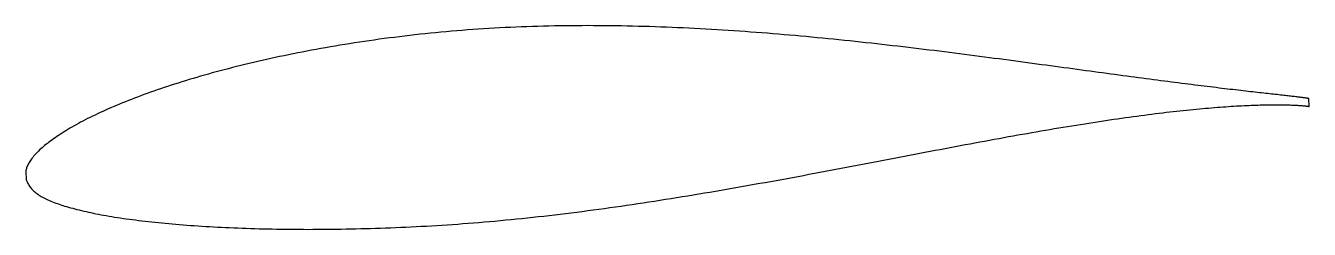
# Model space of a CAD drawing. Header units: metres. Extents: x -21.9 to 44.5, y -4 to 6.6.
import ezdxf

# ---------------------------------------------------------------- set-up
doc = ezdxf.new("R2010")
doc.units = ezdxf.units.M

msp = doc.modelspace()

# ---------------------------------------------------------------- linework, layer by layer
msp.add_lwpolyline([(44.498, 2.811), (44.497, 2.811), (44.493, 2.812), (44.487, 2.814), (44.478, 2.815), (44.466, 2.818), (44.452, 2.82), (44.435, 2.823), (44.416, 2.826), (44.394, 2.829), (44.37, 2.833), (44.343, 2.837), (44.314, 2.841), (44.282, 2.845), (44.247, 2.85), (44.21, 2.854), (44.171, 2.86), (44.129, 2.865), (44.084, 2.87), (44.037, 2.876), (43.988, 2.882), (43.935, 2.888), (43.881, 2.895), (43.824, 2.901), (43.764, 2.908), (43.702, 2.916), (43.637, 2.923), (43.57, 2.931), (43.5, 2.938), (43.428, 2.947), (43.354, 2.955), (43.277, 2.964), (43.197, 2.973), (43.115, 2.982), (43.031, 2.991), (42.944, 3.001), (42.855, 3.011), (42.763, 3.021), (42.669, 3.031), (42.572, 3.042), (42.473, 3.053), (42.372, 3.065), (42.268, 3.076), (42.162, 3.088), (42.054, 3.1), (41.943, 3.113), (41.829, 3.125), (41.714, 3.139), (41.596, 3.152), (41.476, 3.166), (41.353, 3.18), (41.228, 3.194), (41.101, 3.209), (40.971, 3.224), (40.839, 3.239), (40.705, 3.255), (40.569, 3.271), (40.43, 3.287), (40.289, 3.304), (40.146, 3.321), (40.001, 3.338), (39.853, 3.356), (39.703, 3.374), (39.551, 3.393), (39.397, 3.411), (39.241, 3.43), (39.082, 3.45), (38.921, 3.47), (38.759, 3.49), (38.594, 3.511), (38.427, 3.532), (38.257, 3.553), (38.086, 3.575), (37.913, 3.597), (37.738, 3.619), (37.56, 3.642), (37.381, 3.665), (37.199, 3.688), (37.016, 3.712), (36.83, 3.736), (36.643, 3.76), (36.453, 3.785), (36.262, 3.81), (36.069, 3.835), (35.873, 3.861), (35.676, 3.887), (35.477, 3.914), (35.276, 3.94), (35.073, 3.967), (34.869, 3.994), (34.662, 4.022), (34.454, 4.05), (34.244, 4.078), (34.032, 4.106), (33.819, 4.135), (33.603, 4.164), (33.386, 4.194), (33.167, 4.223), (32.947, 4.253), (32.725, 4.283), (32.501, 4.313), (32.275, 4.344), (32.048, 4.375), (31.82, 4.406), (31.589, 4.437), (31.357, 4.468), (31.124, 4.5), (30.889, 4.532), (30.652, 4.564), (30.414, 4.596), (30.175, 4.629), (29.934, 4.661), (29.692, 4.694), (29.448, 4.727), (29.202, 4.76), (28.956, 4.792), (28.708, 4.825), (28.458, 4.859), (28.208, 4.892), (27.956, 4.925), (27.703, 4.958), (27.448, 4.992), (27.192, 5.025), (26.935, 5.058), (26.677, 5.091), (26.417, 5.125), (26.157, 5.158), (25.895, 5.191), (25.632, 5.224), (25.368, 5.257), (25.103, 5.29), (24.837, 5.323), (24.57, 5.356), (24.302, 5.388), (24.032, 5.421), (23.762, 5.453), (23.491, 5.485), (23.219, 5.517), (22.946, 5.548), (22.672, 5.58), (22.397, 5.611), (22.122, 5.642), (21.845, 5.673), (21.568, 5.703), (21.29, 5.734), (21.011, 5.763), (20.731, 5.793), (20.451, 5.822), (20.17, 5.851), (19.888, 5.88), (19.606, 5.908), (19.323, 5.936), (19.04, 5.963), (18.755, 5.99), (18.471, 6.016), (18.185, 6.042), (17.9, 6.068), (17.613, 6.093), (17.327, 6.118), (17.039, 6.142), (16.752, 6.165), (16.464, 6.188), (16.175, 6.211), (15.886, 6.233), (15.597, 6.254), (15.308, 6.275), (15.018, 6.295), (14.728, 6.315), (14.437, 6.334), (14.147, 6.353), (13.856, 6.371), (13.565, 6.388), (13.274, 6.404), (12.983, 6.42), (12.692, 6.436), (12.4, 6.45), (12.109, 6.464), (11.817, 6.477), (11.526, 6.49), (11.234, 6.502), (10.942, 6.513), (10.651, 6.523), (10.36, 6.533), (10.068, 6.542), (9.777, 6.55), (9.486, 6.557), (9.195, 6.563), (8.904, 6.569), (8.614, 6.574), (8.323, 6.578), (8.033, 6.581), (7.743, 6.583), (7.454, 6.584), (7.165, 6.585), (6.876, 6.584), (6.587, 6.583), (6.299, 6.581), (6.012, 6.578), (5.724, 6.574), (5.437, 6.569), (5.151, 6.563), (4.865, 6.556), (4.58, 6.548), (4.295, 6.54), (4.011, 6.53), (3.727, 6.52), (3.444, 6.508), (3.162, 6.495), (2.88, 6.482), (2.599, 6.467), (2.319, 6.452), (2.039, 6.435), (1.76, 6.418), (1.482, 6.4), (1.205, 6.381), (0.928, 6.361), (0.652, 6.339), (0.377, 6.317), (0.103, 6.294), (-0.17, 6.27), (-0.442, 6.245), (-0.714, 6.219), (-0.984, 6.193), (-1.253, 6.165), (-1.522, 6.136), (-1.789, 6.107), (-2.056, 6.076), (-2.321, 6.045), (-2.586, 6.013), (-2.849, 5.98), (-3.111, 5.946), (-3.372, 5.912), (-3.632, 5.877), (-3.891, 5.841), (-4.148, 5.804), (-4.404, 5.766), (-4.66, 5.728), (-4.913, 5.689), (-5.166, 5.649), (-5.418, 5.609), (-5.668, 5.568), (-5.916, 5.526), (-6.164, 5.484), (-6.41, 5.441), (-6.655, 5.398), (-6.898, 5.354), (-7.14, 5.309), (-7.381, 5.264), (-7.62, 5.218), (-7.857, 5.171), (-8.094, 5.124), (-8.328, 5.077), (-8.561, 5.029), (-8.793, 4.98), (-9.023, 4.931), (-9.252, 4.881), (-9.479, 4.831), (-9.704, 4.78), (-9.928, 4.728), (-10.15, 4.677), (-10.371, 4.624), (-10.589, 4.572), (-10.807, 4.518), (-11.022, 4.465), (-11.236, 4.411), (-11.448, 4.356), (-11.658, 4.301), (-11.867, 4.246), (-12.074, 4.19), (-12.279, 4.134), (-12.482, 4.078), (-12.683, 4.021), (-12.883, 3.964), (-13.08, 3.906), (-13.276, 3.848), (-13.47, 3.79), (-13.662, 3.732), (-13.852, 3.673), (-14.041, 3.614), (-14.227, 3.555), (-14.411, 3.496), (-14.594, 3.436), (-14.774, 3.376), (-14.953, 3.316), (-15.129, 3.256), (-15.304, 3.195), (-15.476, 3.135), (-15.646, 3.074), (-15.815, 3.013), (-15.981, 2.952), (-16.145, 2.89), (-16.307, 2.828), (-16.467, 2.767), (-16.625, 2.705), (-16.781, 2.643), (-16.935, 2.581), (-17.086, 2.519), (-17.236, 2.457), (-17.383, 2.395), (-17.528, 2.332), (-17.671, 2.27), (-17.811, 2.208), (-17.95, 2.145), (-18.086, 2.082), (-18.22, 2.02), (-18.351, 1.957), (-18.481, 1.894), (-18.608, 1.831), (-18.733, 1.769), (-18.855, 1.706), (-18.976, 1.643), (-19.094, 1.58), (-19.209, 1.517), (-19.323, 1.455), (-19.434, 1.392), (-19.543, 1.33), (-19.649, 1.268), (-19.753, 1.205), (-19.855, 1.144), (-19.954, 1.082), (-20.051, 1.021), (-20.146, 0.96), (-20.238, 0.899), (-20.328, 0.839), (-20.415, 0.779), (-20.501, 0.72), (-20.583, 0.661), (-20.664, 0.602), (-20.741, 0.544), (-20.817, 0.486), (-20.89, 0.428), (-20.961, 0.371), (-21.029, 0.315), (-21.095, 0.258), (-21.158, 0.202), (-21.219, 0.146), (-21.277, 0.091), (-21.333, 0.036), (-21.387, -0.019), (-21.438, -0.074), (-21.486, -0.128), (-21.532, -0.182), (-21.576, -0.235), (-21.617, -0.288), (-21.655, -0.341), (-21.691, -0.393), (-21.725, -0.444), (-21.756, -0.495), (-21.785, -0.545), (-21.811, -0.594), (-21.835, -0.642), (-21.856, -0.689), (-21.875, -0.735), (-21.891, -0.779), (-21.905, -0.82), (-21.917, -0.858), (-21.926, -0.893), (-21.933, -0.922), (-21.938, -0.945), (-21.941, -0.96), (-21.917, -1.384), (-21.916, -1.388), (-21.911, -1.398), (-21.904, -1.414), (-21.894, -1.437), (-21.88, -1.47), (-21.864, -1.508), (-21.845, -1.549), (-21.823, -1.592), (-21.799, -1.637), (-21.772, -1.682), (-21.743, -1.727), (-21.711, -1.772), (-21.677, -1.816), (-21.64, -1.86), (-21.601, -1.904), (-21.559, -1.946), (-21.515, -1.989), (-21.468, -2.03), (-21.419, -2.071), (-21.367, -2.111), (-21.313, -2.15), (-21.256, -2.189), (-21.197, -2.226), (-21.136, -2.264), (-21.072, -2.3), (-21.006, -2.336), (-20.937, -2.371), (-20.866, -2.406), (-20.792, -2.44), (-20.716, -2.474), (-20.637, -2.507), (-20.556, -2.539), (-20.473, -2.571), (-20.387, -2.603), (-20.299, -2.634), (-20.209, -2.665), (-20.116, -2.695), (-20.02, -2.726), (-19.923, -2.756), (-19.823, -2.786), (-19.72, -2.816), (-19.615, -2.845), (-19.508, -2.875), (-19.399, -2.904), (-19.287, -2.932), (-19.173, -2.961), (-19.056, -2.989), (-18.937, -3.017), (-18.816, -3.045), (-18.693, -3.073), (-18.567, -3.1), (-18.439, -3.127), (-18.309, -3.153), (-18.176, -3.179), (-18.041, -3.205), (-17.904, -3.23), (-17.765, -3.255), (-17.624, -3.279), (-17.48, -3.303), (-17.335, -3.327), (-17.187, -3.35), (-17.037, -3.373), (-16.884, -3.395), (-16.73, -3.417), (-16.573, -3.438), (-16.415, -3.459), (-16.254, -3.48), (-16.091, -3.5), (-15.926, -3.52), (-15.759, -3.54), (-15.59, -3.559), (-15.419, -3.578), (-15.246, -3.596), (-15.071, -3.614), (-14.894, -3.631), (-14.715, -3.648), (-14.534, -3.665), (-14.351, -3.682), (-14.166, -3.697), (-13.979, -3.713), (-13.79, -3.728), (-13.599, -3.742), (-13.406, -3.757), (-13.212, -3.77), (-13.016, -3.784), (-12.817, -3.797), (-12.617, -3.809), (-12.415, -3.821), (-12.212, -3.833), (-12.006, -3.844), (-11.799, -3.855), (-11.59, -3.865), (-11.379, -3.875), (-11.167, -3.884), (-10.953, -3.893), (-10.737, -3.901), (-10.519, -3.909), (-10.3, -3.916), (-10.079, -3.923), (-9.857, -3.93), (-9.633, -3.935), (-9.408, -3.941), (-9.18, -3.945), (-8.952, -3.949), (-8.721, -3.953), (-8.49, -3.956), (-8.256, -3.959), (-8.022, -3.961), (-7.786, -3.962), (-7.548, -3.963), (-7.309, -3.964), (-7.069, -3.963), (-6.827, -3.962), (-6.584, -3.961), (-6.339, -3.959), (-6.093, -3.957), (-5.846, -3.954), (-5.598, -3.95), (-5.348, -3.946), (-5.097, -3.941), (-4.845, -3.935), (-4.591, -3.929), (-4.336, -3.923), (-4.081, -3.916), (-3.824, -3.908), (-3.566, -3.9), (-3.306, -3.891), (-3.046, -3.881), (-2.785, -3.87), (-2.522, -3.859), (-2.259, -3.847), (-1.994, -3.835), (-1.729, -3.822), (-1.462, -3.808), (-1.195, -3.793), (-0.927, -3.778), (-0.658, -3.762), (-0.387, -3.745), (-0.117, -3.727), (0.155, -3.709), (0.428, -3.69), (0.701, -3.669), (0.976, -3.648), (1.251, -3.627), (1.526, -3.605), (1.803, -3.581), (2.08, -3.558), (2.357, -3.533), (2.636, -3.507), (2.915, -3.48), (3.195, -3.453), (3.475, -3.426), (3.756, -3.397), (4.037, -3.367), (4.319, -3.337), (4.601, -3.306), (4.884, -3.275), (5.168, -3.242), (5.451, -3.209), (5.736, -3.175), (6.02, -3.14), (6.305, -3.105), (6.591, -3.069), (6.876, -3.032), (7.162, -2.995), (7.449, -2.957), (7.735, -2.918), (8.022, -2.879), (8.309, -2.839), (8.596, -2.798), (8.884, -2.757), (9.171, -2.715), (9.459, -2.673), (9.747, -2.63), (10.035, -2.587), (10.323, -2.543), (10.611, -2.499), (10.899, -2.454), (11.187, -2.409), (11.475, -2.363), (11.763, -2.317), (12.051, -2.27), (12.339, -2.223), (12.627, -2.175), (12.915, -2.128), (13.203, -2.08), (13.49, -2.031), (13.778, -1.982), (14.065, -1.933), (14.352, -1.884), (14.638, -1.834), (14.925, -1.784), (15.211, -1.733), (15.497, -1.683), (15.782, -1.632), (16.067, -1.581), (16.352, -1.53), (16.637, -1.479), (16.921, -1.427), (17.204, -1.375), (17.487, -1.324), (17.77, -1.272), (18.052, -1.219), (18.334, -1.167), (18.615, -1.115), (18.896, -1.063), (19.176, -1.01), (19.455, -0.958), (19.734, -0.905), (20.012, -0.852), (20.289, -0.8), (20.566, -0.747), (20.842, -0.695), (21.118, -0.642), (21.392, -0.589), (21.666, -0.537), (21.939, -0.485), (22.212, -0.433), (22.483, -0.381), (22.754, -0.329), (23.024, -0.277), (23.293, -0.226), (23.561, -0.174), (23.828, -0.123), (24.094, -0.072), (24.359, -0.021), (24.623, 0.029), (24.887, 0.079), (25.149, 0.129), (25.41, 0.179), (25.67, 0.228), (25.929, 0.277), (26.187, 0.326), (26.444, 0.374), (26.7, 0.422), (26.954, 0.47), (27.208, 0.517), (27.46, 0.564), (27.711, 0.61), (27.961, 0.656), (28.209, 0.702), (28.457, 0.747), (28.703, 0.792), (28.947, 0.836), (29.191, 0.879), (29.433, 0.923), (29.673, 0.966), (29.913, 1.008), (30.151, 1.05), (30.387, 1.091), (30.622, 1.132), (30.856, 1.172), (31.088, 1.212), (31.319, 1.251), (31.548, 1.289), (31.776, 1.327), (32.002, 1.364), (32.227, 1.401), (32.45, 1.437), (32.671, 1.473), (32.891, 1.508), (33.11, 1.542), (33.326, 1.576), (33.541, 1.609), (33.755, 1.641), (33.966, 1.673), (34.176, 1.704), (34.385, 1.735), (34.591, 1.765), (34.796, 1.794), (34.999, 1.823), (35.2, 1.85), (35.4, 1.878), (35.598, 1.905), (35.794, 1.931), (35.988, 1.956), (36.18, 1.981), (36.37, 2.005), (36.559, 2.029), (36.745, 2.052), (36.93, 2.074), (37.113, 2.096), (37.293, 2.117), (37.472, 2.137), (37.649, 2.156), (37.824, 2.176), (37.997, 2.194), (38.168, 2.212), (38.337, 2.229), (38.504, 2.246), (38.669, 2.262), (38.831, 2.277), (38.992, 2.292), (39.151, 2.306), (39.307, 2.32), (39.462, 2.333), (39.614, 2.345), (39.764, 2.357), (39.912, 2.368), (40.058, 2.379), (40.202, 2.389), (40.344, 2.398), (40.483, 2.407), (40.62, 2.416), (40.755, 2.424), (40.888, 2.431), (41.018, 2.438), (41.147, 2.445), (41.273, 2.451), (41.396, 2.456), (41.518, 2.461), (41.637, 2.465), (41.754, 2.47), (41.869, 2.473), (41.981, 2.476), (42.091, 2.479), (42.199, 2.481), (42.304, 2.483), (42.407, 2.485), (42.507, 2.486), (42.606, 2.487), (42.702, 2.488), (42.795, 2.488), (42.886, 2.488), (42.975, 2.487), (43.061, 2.487), (43.145, 2.486), (43.227, 2.484), (43.306, 2.483), (43.382, 2.481), (43.456, 2.479), (43.528, 2.477), (43.597, 2.474), (43.664, 2.472), (43.729, 2.469), (43.791, 2.466), (43.85, 2.463), (43.907, 2.459), (43.961, 2.456), (44.013, 2.453), (44.063, 2.449), (44.11, 2.446), (44.154, 2.442), (44.196, 2.438), (44.236, 2.435), (44.273, 2.431), (44.307, 2.427), (44.339, 2.424), (44.368, 2.42), (44.395, 2.417), (44.419, 2.414), (44.441, 2.411), (44.46, 2.408), (44.477, 2.405), (44.491, 2.403), (44.503, 2.4), (44.512, 2.399), (44.518, 2.397), (44.522, 2.396), (44.523, 2.396)], close=True)

doc.saveas('drawing.dxf')
